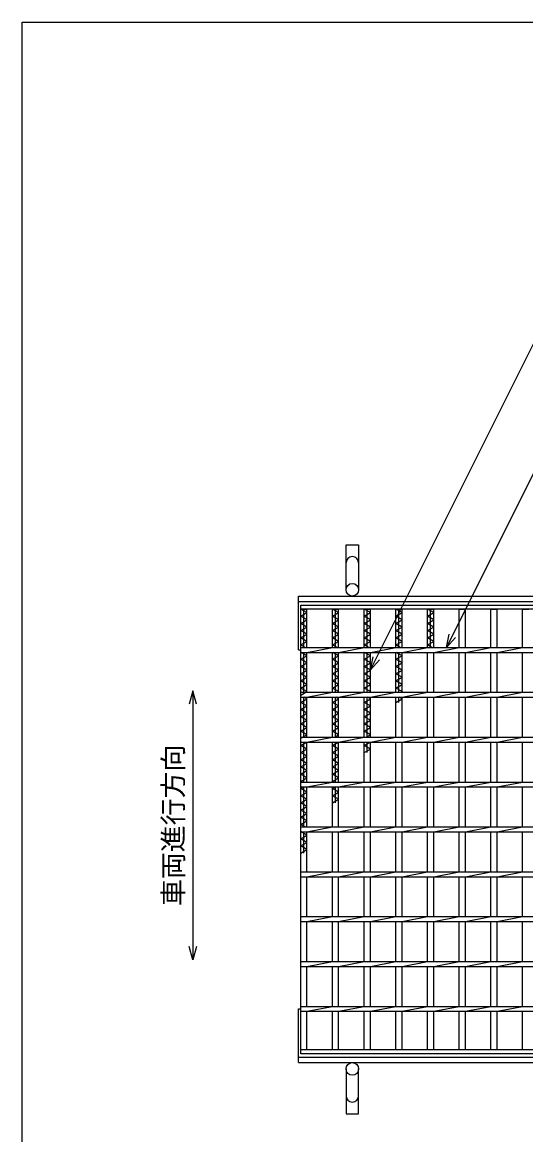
# Model space of a CAD drawing. Units: millimetres, scale not verified. Extents: x -1820 to 1731, y -1282 to 1054.
# Drawn here: x -1729 to -1168, y -186 to 1054 of the extents above; entities that cross this region are included whole.
import ezdxf
from ezdxf.enums import TextEntityAlignment as Align

# ---------------------------------------------------------------- set-up
doc = ezdxf.new("R2010")
doc.units = ezdxf.units.MM
doc.header["$LTSCALE"] = 10
for name, color, linetype, lineweight in [('0_2', 150, 'Continuous', 25), ('16', 3, 'Continuous', 25), ('19', 6, 'Continuous', 25), ('22', 4, 'Continuous', 25)]:
    doc.layers.add(name, color=color, linetype=linetype, lineweight=lineweight)
doc.styles.add('ベクトル', font='')
doc.styles.get('ベクトル').set_extended_font_data('ベクトル')

msp = doc.modelspace()

# ---------------------------------------------------------------- linework, layer by layer
at = {"layer": '0_2'}
for p, q in [((-1729, -1146.5), (-1729, 1053.5)), ((-1729, 1053.5), (1731, 1053.5))]:
    msp.add_line(p, q, dxfattribs=at)
at = {"layer": '16'}
for p, q in [((-1419, 404), (-424, 404)), ((-1419, 399.5), (-1419, 404)), ((-424, 399.5), (-1419, 399.5)), ((-1419, -91.5), (-1419, 399.5)), ((-1419, 399.5), (-1412, 399.5)), ((-1412, 395.5), (-1419, 399.5)), ((-1415.5, 356.75), (-1415.5, 399.5)), ((-1412, 356.75), (-1412, 399.5)), ((-1383.7, 356.75), (-1383.7, 399.5)), ((-1383.7, 399.5), (-1376.7, 399.5)), ((-1376.7, 395.5), (-1383.7, 399.5)), ((-1380.2, 356.75), (-1380.2, 399.5)), ((-1376.7, 356.75), (-1376.7, 399.5)), ((-1348.4, 356.75), (-1348.4, 399.5)), ((-1348.4, 399.5), (-1341.4, 399.5)), ((-1341.4, 395.5), (-1348.4, 399.5)), ((-1344.9, 356.75), (-1344.9, 399.5)), ((-1341.4, 356.75), (-1341.4, 399.5)), ((-1313.1, 356.75), (-1313.1, 399.5)), ((-1313.1, 399.5), (-1306.1, 399.5)), ((-1306.1, 395.5), (-1313.1, 399.5)), ((-1309.6, 356.75), (-1309.6, 399.5)), ((-1306.1, 356.75), (-1306.1, 399.5)), ((-1277.8, 356.75), (-1277.8, 399.5)), ((-1277.8, 399.5), (-1270.8, 399.5)), ((-1270.8, 395.5), (-1277.8, 399.5)), ((-1274.3, 356.75), (-1274.3, 399.5)), ((-1270.8, 356.75), (-1270.8, 399.5)), ((-1242.5, 356.75), (-1242.5, 399.5)), ((-1242.5, 399.5), (-1235.5, 399.5)), ((-1235.5, 356.75), (-1235.5, 399.5)), ((-1207.2, 356.75), (-1207.2, 399.5)), ((-1207.2, 399.5), (-1200.2, 399.5)), ((-1200.2, 356.75), (-1200.2, 399.5)), ((-1171.9, 356.75), (-1171.9, 399.5)), ((-1171.9, 399.5), (-1164.9, 399.5)), ((-1419, 391.5), (-1412, 395.5)), ((-1412, 387.5), (-1419, 391.5)), ((-1419, 383.5), (-1412, 387.5)), ((-1383.7, 391.5), (-1376.7, 395.5)), ((-1376.7, 387.5), (-1383.7, 391.5)), ((-1383.7, 383.5), (-1376.7, 387.5)), ((-1348.4, 391.5), (-1341.4, 395.5)), ((-1341.4, 387.5), (-1348.4, 391.5)), ((-1348.4, 383.5), (-1341.4, 387.5)), ((-1313.1, 391.5), (-1306.1, 395.5)), ((-1306.1, 387.5), (-1313.1, 391.5)), ((-1313.1, 383.5), (-1306.1, 387.5)), ((-1277.8, 391.5), (-1270.8, 395.5)), ((-1270.8, 387.5), (-1277.8, 391.5)), ((-1277.8, 383.5), (-1270.8, 387.5)), ((-1412, 379.5), (-1419, 383.5)), ((-1419, 375.5), (-1412, 379.5)), ((-1412, 371.5), (-1419, 375.5)), ((-1376.7, 379.5), (-1383.7, 383.5)), ((-1383.7, 375.5), (-1376.7, 379.5)), ((-1376.7, 371.5), (-1383.7, 375.5)), ((-1341.4, 379.5), (-1348.4, 383.5)), ((-1348.4, 375.5), (-1341.4, 379.5)), ((-1341.4, 371.5), (-1348.4, 375.5)), ((-1306.1, 379.5), (-1313.1, 383.5)), ((-1313.1, 375.5), (-1306.1, 379.5)), ((-1306.1, 371.5), (-1313.1, 375.5)), ((-1270.8, 379.5), (-1277.8, 383.5)), ((-1277.8, 375.5), (-1270.8, 379.5)), ((-1270.8, 371.5), (-1277.8, 375.5)), ((-1419, 367.5), (-1412, 371.5)), ((-1412, 363.5), (-1419, 367.5)), ((-1419, 359.5), (-1412, 363.5)), ((-1383.7, 367.5), (-1376.7, 371.5)), ((-1376.7, 363.5), (-1383.7, 367.5)), ((-1383.7, 359.5), (-1376.7, 363.5)), ((-1348.4, 367.5), (-1341.4, 371.5)), ((-1341.4, 363.5), (-1348.4, 367.5)), ((-1348.4, 359.5), (-1341.4, 363.5)), ((-1313.1, 367.5), (-1306.1, 371.5)), ((-1306.1, 363.5), (-1313.1, 367.5)), ((-1313.1, 359.5), (-1306.1, 363.5)), ((-1277.8, 367.5), (-1270.8, 371.5)), ((-1270.8, 363.5), (-1277.8, 367.5)), ((-1277.8, 359.5), (-1270.8, 363.5)), ((-1414.19, 356.75), (-1419, 359.5)), ((-1419, 356.75), (-424, 356.75)), ((-1419, 351.25), (-1419, 356.75)), ((-1419, 351.25), (-424, 351.25)), ((-1419, 343.5), (-1412, 347.5)), ((-1412, 347.5), (-1418.56, 351.25)), ((-1415.5, 306.75), (-1415.5, 351.25)), ((-1412, 351.25), (-1383.7, 356.75)), ((-1412, 306.75), (-1412, 351.25)), ((-1378.89, 356.75), (-1383.7, 359.5)), ((-1383.7, 306.75), (-1383.7, 351.25)), ((-1383.7, 343.5), (-1376.7, 347.5)), ((-1376.7, 347.5), (-1383.26, 351.25)), ((-1380.2, 306.75), (-1380.2, 351.25)), ((-1376.7, 351.25), (-1348.4, 356.75)), ((-1376.7, 306.75), (-1376.7, 351.25)), ((-1343.59, 356.75), (-1348.4, 359.5)), ((-1348.4, 306.75), (-1348.4, 351.25)), ((-1348.4, 343.5), (-1341.4, 347.5)), ((-1341.4, 347.5), (-1347.96, 351.25)), ((-1344.9, 306.75), (-1344.9, 351.25)), ((-1341.4, 351.25), (-1313.1, 356.75)), ((-1341.4, 306.75), (-1341.4, 351.25)), ((-1308.29, 356.75), (-1313.1, 359.5)), ((-1313.1, 306.75), (-1313.1, 351.25)), ((-1313.1, 343.5), (-1306.1, 347.5)), ((-1306.1, 347.5), (-1312.66, 351.25)), ((-1309.6, 306.75), (-1309.6, 351.25)), ((-1306.1, 351.25), (-1277.8, 356.75)), ((-1306.1, 306.75), (-1306.1, 351.25)), ((-1272.99, 356.75), (-1277.8, 359.5)), ((-1277.8, 306.75), (-1277.8, 351.25)), ((-1270.8, 351.25), (-1242.5, 356.75)), ((-1270.8, 306.75), (-1270.8, 351.25)), ((-1242.5, 306.75), (-1242.5, 351.25)), ((-1235.5, 351.25), (-1207.2, 356.75)), ((-1235.5, 306.75), (-1235.5, 351.25)), ((-1207.2, 306.75), (-1207.2, 351.25)), ((-1200.2, 351.25), (-1171.9, 356.75)), ((-1200.2, 306.75), (-1200.2, 351.25)), ((-1171.9, 306.75), (-1171.9, 351.25)), ((-1412, 339.5), (-1419, 343.5)), ((-1419, 335.5), (-1412, 339.5)), ((-1412, 331.5), (-1419, 335.5)), ((-1376.7, 339.5), (-1383.7, 343.5)), ((-1383.7, 335.5), (-1376.7, 339.5)), ((-1376.7, 331.5), (-1383.7, 335.5)), ((-1341.4, 339.5), (-1348.4, 343.5)), ((-1348.4, 335.5), (-1341.4, 339.5)), ((-1341.4, 331.5), (-1348.4, 335.5)), ((-1306.1, 339.5), (-1313.1, 343.5)), ((-1313.1, 335.5), (-1306.1, 339.5)), ((-1306.1, 331.5), (-1313.1, 335.5)), ((-1419, 327.5), (-1412, 331.5)), ((-1412, 323.5), (-1419, 327.5)), ((-1419, 319.5), (-1412, 323.5)), ((-1383.7, 327.5), (-1376.7, 331.5)), ((-1376.7, 323.5), (-1383.7, 327.5)), ((-1383.7, 319.5), (-1376.7, 323.5)), ((-1348.4, 327.5), (-1341.4, 331.5)), ((-1341.4, 323.5), (-1348.4, 327.5)), ((-1348.4, 319.5), (-1341.4, 323.5)), ((-1313.1, 327.5), (-1306.1, 331.5)), ((-1306.1, 323.5), (-1313.1, 327.5)), ((-1313.1, 319.5), (-1306.1, 323.5)), ((-1412, 315.5), (-1419, 319.5)), ((-1419, 311.5), (-1412, 315.5)), ((-1412, 307.5), (-1419, 311.5)), ((-1376.7, 315.5), (-1383.7, 319.5)), ((-1383.7, 311.5), (-1376.7, 315.5)), ((-1376.7, 307.5), (-1383.7, 311.5)), ((-1341.4, 315.5), (-1348.4, 319.5)), ((-1348.4, 311.5), (-1341.4, 315.5)), ((-1341.4, 307.5), (-1348.4, 311.5)), ((-1306.1, 315.5), (-1313.1, 319.5)), ((-1313.1, 311.5), (-1306.1, 315.5)), ((-1306.1, 307.5), (-1313.1, 311.5)), ((-1419, 303.5), (-1412, 307.5)), ((-1419, 306.75), (-424, 306.75)), ((-1419, 301.25), (-1419, 306.75)), ((-1419, 301.25), (-424, 301.25)), ((-1419, 295.5), (-1412, 299.5)), ((-1415.5, 256.75), (-1415.5, 301.25)), ((-1412, 299.5), (-1415.06, 301.25)), ((-1412, 301.25), (-1383.7, 306.75)), ((-1412, 256.75), (-1412, 301.25)), ((-1383.7, 256.75), (-1383.7, 301.25)), ((-1383.7, 295.5), (-1376.7, 299.5)), ((-1380.2, 256.75), (-1380.2, 301.25)), ((-1376.7, 299.5), (-1379.76, 301.25)), ((-1378.01, 306.75), (-1376.7, 307.5)), ((-1376.7, 301.25), (-1348.4, 306.75)), ((-1376.7, 256.75), (-1376.7, 301.25)), ((-1348.4, 256.75), (-1348.4, 301.25)), ((-1348.4, 295.5), (-1341.4, 299.5)), ((-1344.9, 256.75), (-1344.9, 301.25)), ((-1341.4, 299.5), (-1344.46, 301.25)), ((-1342.71, 306.75), (-1341.4, 307.5)), ((-1341.4, 301.25), (-1313.1, 306.75)), ((-1341.4, 256.75), (-1341.4, 301.25)), ((-1313.1, 256.75), (-1313.1, 301.25)), ((-1313.1, 295.5), (-1306.1, 299.5)), ((-1309.6, 295.5), (-1309.6, 301.25)), ((-1306.1, 299.5), (-1309.16, 301.25)), ((-1307.41, 306.75), (-1306.1, 307.5)), ((-1306.1, 301.25), (-1277.8, 306.75)), ((-1306.1, 256.75), (-1306.1, 301.25)), ((-1277.8, 256.75), (-1277.8, 301.25)), ((-1270.8, 301.25), (-1242.5, 306.75)), ((-1270.8, 256.75), (-1270.8, 301.25)), ((-1242.5, 256.75), (-1242.5, 301.25)), ((-1235.5, 301.25), (-1207.2, 306.75)), ((-1235.5, 256.75), (-1235.5, 301.25)), ((-1207.2, 256.75), (-1207.2, 301.25)), ((-1200.2, 301.25), (-1171.9, 306.75)), ((-1200.2, 256.75), (-1200.2, 301.25)), ((-1171.9, 256.75), (-1171.9, 301.25)), ((-1412, 291.5), (-1419, 295.5)), ((-1419, 287.5), (-1412, 291.5)), ((-1412, 283.5), (-1419, 287.5)), ((-1376.7, 291.5), (-1383.7, 295.5)), ((-1383.7, 287.5), (-1376.7, 291.5)), ((-1376.7, 283.5), (-1383.7, 287.5)), ((-1341.4, 291.5), (-1348.4, 295.5)), ((-1348.4, 287.5), (-1341.4, 291.5)), ((-1341.4, 283.5), (-1348.4, 287.5)), ((-1419, 279.5), (-1412, 283.5)), ((-1412, 275.5), (-1419, 279.5)), ((-1419, 271.5), (-1412, 275.5)), ((-1383.7, 279.5), (-1376.7, 283.5)), ((-1376.7, 275.5), (-1383.7, 279.5)), ((-1383.7, 271.5), (-1376.7, 275.5)), ((-1348.4, 279.5), (-1341.4, 283.5)), ((-1341.4, 275.5), (-1348.4, 279.5)), ((-1348.4, 271.5), (-1341.4, 275.5)), ((-1412, 267.5), (-1419, 271.5)), ((-1419, 263.5), (-1412, 267.5)), ((-1412, 259.5), (-1419, 263.5)), ((-1376.7, 267.5), (-1383.7, 271.5)), ((-1383.7, 263.5), (-1376.7, 267.5)), ((-1376.7, 259.5), (-1383.7, 263.5)), ((-1341.4, 267.5), (-1348.4, 271.5)), ((-1348.4, 263.5), (-1341.4, 267.5)), ((-1341.4, 259.5), (-1348.4, 263.5)), ((-1419, 255.5), (-1412, 259.5)), ((-1419, 256.75), (-424, 256.75)), ((-1419, 251.25), (-1419, 256.75)), ((-1419, 251.25), (-424, 251.25)), ((-1419, 247.5), (-1412.44, 251.25)), ((-1415.5, 206.75), (-1415.5, 251.25)), ((-1412, 251.25), (-1383.7, 256.75)), ((-1412, 206.75), (-1412, 251.25)), ((-1383.7, 206.75), (-1383.7, 251.25)), ((-1383.7, 247.5), (-1377.14, 251.25)), ((-1381.51, 256.75), (-1376.7, 259.5)), ((-1380.2, 206.75), (-1380.2, 251.25)), ((-1376.7, 251.25), (-1348.4, 256.75)), ((-1376.7, 206.75), (-1376.7, 251.25)), ((-1348.4, 206.75), (-1348.4, 251.25)), ((-1348.4, 247.5), (-1341.84, 251.25)), ((-1346.21, 256.75), (-1341.4, 259.5)), ((-1344.9, 239.5), (-1344.9, 251.25)), ((-1341.4, 251.25), (-1313.1, 256.75)), ((-1341.4, 206.75), (-1341.4, 251.25)), ((-1313.1, 206.75), (-1313.1, 251.25)), ((-1306.1, 251.25), (-1277.8, 256.75)), ((-1306.1, 206.75), (-1306.1, 251.25)), ((-1277.8, 206.75), (-1277.8, 251.25)), ((-1270.8, 251.25), (-1242.5, 256.75)), ((-1270.8, 206.75), (-1270.8, 251.25)), ((-1242.5, 206.75), (-1242.5, 251.25)), ((-1235.5, 251.25), (-1207.2, 256.75)), ((-1235.5, 206.75), (-1235.5, 251.25)), ((-1207.2, 206.75), (-1207.2, 251.25)), ((-1200.2, 251.25), (-1171.9, 256.75)), ((-1200.2, 206.75), (-1200.2, 251.25)), ((-1171.9, 206.75), (-1171.9, 251.25)), ((-1412, 243.5), (-1419, 247.5)), ((-1419, 239.5), (-1412, 243.5)), ((-1412, 235.5), (-1419, 239.5)), ((-1376.7, 243.5), (-1383.7, 247.5)), ((-1383.7, 239.5), (-1376.7, 243.5)), ((-1376.7, 235.5), (-1383.7, 239.5)), ((-1341.4, 243.5), (-1348.4, 247.5)), ((-1348.4, 239.5), (-1341.4, 243.5)), ((-1419, 231.5), (-1412, 235.5)), ((-1412, 227.5), (-1419, 231.5)), ((-1419, 223.5), (-1412, 227.5)), ((-1412, 219.5), (-1419, 223.5)), ((-1383.7, 231.5), (-1376.7, 235.5)), ((-1376.7, 227.5), (-1383.7, 231.5)), ((-1383.7, 223.5), (-1376.7, 227.5)), ((-1376.7, 219.5), (-1383.7, 223.5)), ((-1419, 215.5), (-1412, 219.5)), ((-1412, 211.5), (-1419, 215.5)), ((-1419, 207.5), (-1412, 211.5)), ((-1383.7, 215.5), (-1376.7, 219.5)), ((-1376.7, 211.5), (-1383.7, 215.5)), ((-1383.7, 207.5), (-1376.7, 211.5)), ((-1417.69, 206.75), (-1419, 207.5)), ((-1419, 206.75), (-424, 206.75)), ((-1419, 201.25), (-1419, 206.75)), ((-1419, 201.25), (-424, 201.25)), ((-1419, 199.5), (-1415.94, 201.25)), ((-1412, 195.5), (-1419, 199.5)), ((-1415.5, 156.75), (-1415.5, 201.25)), ((-1412, 201.25), (-1383.7, 206.75)), ((-1412, 156.75), (-1412, 201.25)), ((-1382.39, 206.75), (-1383.7, 207.5)), ((-1383.7, 156.75), (-1383.7, 201.25)), ((-1383.7, 199.5), (-1380.64, 201.25)), ((-1376.7, 195.5), (-1383.7, 199.5)), ((-1380.2, 183.5), (-1380.2, 201.25)), ((-1376.7, 201.25), (-1348.4, 206.75)), ((-1376.7, 156.75), (-1376.7, 201.25)), ((-1348.4, 156.75), (-1348.4, 201.25)), ((-1341.4, 201.25), (-1313.1, 206.75)), ((-1341.4, 156.75), (-1341.4, 201.25)), ((-1313.1, 156.75), (-1313.1, 201.25)), ((-1306.1, 201.25), (-1277.8, 206.75)), ((-1306.1, 156.75), (-1306.1, 201.25)), ((-1277.8, 156.75), (-1277.8, 201.25)), ((-1270.8, 201.25), (-1242.5, 206.75)), ((-1270.8, 156.75), (-1270.8, 201.25)), ((-1242.5, 156.75), (-1242.5, 201.25)), ((-1235.5, 201.25), (-1207.2, 206.75)), ((-1235.5, 156.75), (-1235.5, 201.25)), ((-1207.2, 156.75), (-1207.2, 201.25)), ((-1200.2, 201.25), (-1171.9, 206.75)), ((-1200.2, 156.75), (-1200.2, 201.25)), ((-1171.9, 156.75), (-1171.9, 201.25)), ((-1419, 191.5), (-1412, 195.5)), ((-1412, 187.5), (-1419, 191.5)), ((-1419, 183.5), (-1412, 187.5)), ((-1383.7, 191.5), (-1376.7, 195.5)), ((-1376.7, 187.5), (-1383.7, 191.5)), ((-1383.7, 183.5), (-1376.7, 187.5)), ((-1412, 179.5), (-1419, 183.5)), ((-1419, 175.5), (-1412, 179.5)), ((-1412, 171.5), (-1419, 175.5)), ((-1419, 167.5), (-1412, 171.5)), ((-1412, 163.5), (-1419, 167.5)), ((-1419, 159.5), (-1412, 163.5)), ((-1414.19, 156.75), (-1419, 159.5)), ((-1419, 156.75), (-424, 156.75)), ((-1419, 151.25), (-1419, 156.75)), ((-1419, 151.25), (-424, 151.25)), ((-1412, 147.5), (-1418.56, 151.25)), ((-1415.5, 127.5), (-1415.5, 151.25)), ((-1412, 151.25), (-1383.7, 156.75)), ((-1412, 106.75), (-1412, 151.25)), ((-1383.7, 106.75), (-1383.7, 151.25)), ((-1376.7, 151.25), (-1348.4, 156.75)), ((-1376.7, 106.75), (-1376.7, 151.25)), ((-1348.4, 106.75), (-1348.4, 151.25)), ((-1341.4, 151.25), (-1313.1, 156.75)), ((-1341.4, 106.75), (-1341.4, 151.25)), ((-1313.1, 106.75), (-1313.1, 151.25)), ((-1306.1, 151.25), (-1277.8, 156.75)), ((-1306.1, 106.75), (-1306.1, 151.25)), ((-1277.8, 106.75), (-1277.8, 151.25)), ((-1270.8, 151.25), (-1242.5, 156.75)), ((-1270.8, 106.75), (-1270.8, 151.25)), ((-1242.5, 106.75), (-1242.5, 151.25)), ((-1235.5, 151.25), (-1207.2, 156.75)), ((-1235.5, 106.75), (-1235.5, 151.25)), ((-1207.2, 106.75), (-1207.2, 151.25)), ((-1200.2, 151.25), (-1171.9, 156.75)), ((-1200.2, 106.75), (-1200.2, 151.25)), ((-1171.9, 106.75), (-1171.9, 151.25)), ((-1419, 143.5), (-1412, 147.5)), ((-1412, 139.5), (-1419, 143.5)), ((-1419, 135.5), (-1412, 139.5)), ((-1412, 131.5), (-1419, 135.5)), ((-1419, 127.5), (-1412, 131.5)), ((-1419, 106.75), (-424, 106.75)), ((-1419, 101.25), (-1419, 106.75)), ((-1419, 101.25), (-424, 101.25)), ((-1412, 101.25), (-1383.7, 106.75)), ((-1412, 56.75), (-1412, 101.25)), ((-1383.7, 56.75), (-1383.7, 101.25)), ((-1376.7, 101.25), (-1348.4, 106.75)), ((-1376.7, 56.75), (-1376.7, 101.25)), ((-1348.4, 56.75), (-1348.4, 101.25)), ((-1341.4, 101.25), (-1313.1, 106.75)), ((-1341.4, 56.75), (-1341.4, 101.25)), ((-1313.1, 56.75), (-1313.1, 101.25)), ((-1306.1, 101.25), (-1277.8, 106.75)), ((-1306.1, 56.75), (-1306.1, 101.25)), ((-1277.8, 56.75), (-1277.8, 101.25)), ((-1270.8, 101.25), (-1242.5, 106.75)), ((-1270.8, 56.75), (-1270.8, 101.25)), ((-1242.5, 56.75), (-1242.5, 101.25)), ((-1235.5, 101.25), (-1207.2, 106.75)), ((-1235.5, 56.75), (-1235.5, 101.25)), ((-1207.2, 56.75), (-1207.2, 101.25)), ((-1200.2, 101.25), (-1171.9, 106.75)), ((-1200.2, 56.75), (-1200.2, 101.25)), ((-1171.9, 56.75), (-1171.9, 101.25)), ((-1419, 56.75), (-424, 56.75)), ((-1419, 51.25), (-1419, 56.75)), ((-1419, 51.25), (-424, 51.25)), ((-1412, 51.25), (-1383.7, 56.75)), ((-1412, 6.75), (-1412, 51.25)), ((-1383.7, 6.75), (-1383.7, 51.25)), ((-1376.7, 51.25), (-1348.4, 56.75)), ((-1376.7, 6.75), (-1376.7, 51.25)), ((-1348.4, 6.75), (-1348.4, 51.25)), ((-1341.4, 51.25), (-1313.1, 56.75)), ((-1341.4, 6.75), (-1341.4, 51.25)), ((-1313.1, 6.75), (-1313.1, 51.25)), ((-1306.1, 51.25), (-1277.8, 56.75)), ((-1306.1, 6.75), (-1306.1, 51.25)), ((-1277.8, 6.75), (-1277.8, 51.25)), ((-1270.8, 51.25), (-1242.5, 56.75)), ((-1270.8, 6.75), (-1270.8, 51.25)), ((-1242.5, 6.75), (-1242.5, 51.25)), ((-1235.5, 51.25), (-1207.2, 56.75)), ((-1235.5, 6.75), (-1235.5, 51.25)), ((-1207.2, 6.75), (-1207.2, 51.25)), ((-1200.2, 51.25), (-1171.9, 56.75)), ((-1200.2, 6.75), (-1200.2, 51.25)), ((-1171.9, 6.75), (-1171.9, 51.25)), ((-1419, 6.75), (-424, 6.75)), ((-1419, 1.25), (-1419, 6.75)), ((-1419, 1.25), (-424, 1.25)), ((-1412, 1.25), (-1383.7, 6.75)), ((-1412, -43.25), (-1412, 1.25)), ((-1383.7, -43.25), (-1383.7, 1.25)), ((-1376.7, 1.25), (-1348.4, 6.75)), ((-1376.7, -43.25), (-1376.7, 1.25)), ((-1348.4, -43.25), (-1348.4, 1.25)), ((-1341.4, 1.25), (-1313.1, 6.75)), ((-1341.4, -43.25), (-1341.4, 1.25)), ((-1313.1, -43.25), (-1313.1, 1.25)), ((-1306.1, 1.25), (-1277.8, 6.75)), ((-1306.1, -43.25), (-1306.1, 1.25)), ((-1277.8, -43.25), (-1277.8, 1.25)), ((-1270.8, 1.25), (-1242.5, 6.75)), ((-1270.8, -43.25), (-1270.8, 1.25)), ((-1242.5, -43.25), (-1242.5, 1.25)), ((-1235.5, 1.25), (-1207.2, 6.75)), ((-1235.5, -43.25), (-1235.5, 1.25)), ((-1207.2, -43.25), (-1207.2, 1.25)), ((-1200.2, 1.25), (-1171.9, 6.75)), ((-1200.2, -43.25), (-1200.2, 1.25)), ((-1171.9, -43.25), (-1171.9, 1.25)), ((-1419, -43.25), (-424, -43.25)), ((-1419, -48.75), (-1419, -43.25)), ((-1419, -48.75), (-424, -48.75)), ((-1412, -48.75), (-1383.7, -43.25)), ((-1412, -91.5), (-1412, -48.75)), ((-1383.7, -91.5), (-1383.7, -48.75)), ((-1376.7, -48.75), (-1348.4, -43.25)), ((-1376.7, -91.5), (-1376.7, -48.75)), ((-1348.4, -91.5), (-1348.4, -48.75)), ((-1341.4, -48.75), (-1313.1, -43.25)), ((-1341.4, -91.5), (-1341.4, -48.75)), ((-1313.1, -91.5), (-1313.1, -48.75)), ((-1306.1, -48.75), (-1277.8, -43.25)), ((-1306.1, -91.5), (-1306.1, -48.75)), ((-1277.8, -91.5), (-1277.8, -48.75)), ((-1270.8, -48.75), (-1242.5, -43.25)), ((-1270.8, -91.5), (-1270.8, -48.75)), ((-1242.5, -91.5), (-1242.5, -48.75)), ((-1235.5, -48.75), (-1207.2, -43.25)), ((-1235.5, -91.5), (-1235.5, -48.75)), ((-1207.2, -91.5), (-1207.2, -48.75)), ((-1200.2, -48.75), (-1171.9, -43.25)), ((-1200.2, -91.5), (-1200.2, -48.75)), ((-1171.9, -91.5), (-1171.9, -48.75)), ((-1419, -91.5), (-424, -91.5)), ((-1419, -96), (-1419, -91.5)), ((-1419, -91.5), (-1412, -91.5)), ((-424, -96), (-1419, -96)), ((-1383.7, -91.5), (-1376.7, -91.5)), ((-1348.4, -91.5), (-1341.4, -91.5)), ((-1313.1, -91.5), (-1306.1, -91.5)), ((-1277.8, -91.5), (-1270.8, -91.5)), ((-1242.5, -91.5), (-1235.5, -91.5)), ((-1207.2, -91.5), (-1200.2, -91.5)), ((-1171.9, -91.5), (-1164.9, -91.5))]:
    msp.add_line(p, q, dxfattribs=at)
at = {"layer": '19'}
for p, q in [((-1368.5, 421), (-1368.5, 471)), ((-1368.5, 471), (-1354.5, 471)), ((-1354.5, 471), (-1354.5, 421)), ((-1421.5, 414), (-421.5, 414)), ((-1421.5, 354), (-1421.5, 414)), ((-1421.5, 408), (-421.5, 408)), ((-1421.5, 354), (-1419, 354)), ((-1421.5, -106), (-1421.5, -46)), ((-1421.5, -46), (-1419, -46)), ((-1421.5, -100), (-421.5, -100)), ((-1421.5, -106), (-421.5, -106)), ((-1368.5, -113), (-1368.5, -163)), ((-1354.5, -163), (-1354.5, -113)), ((-1368.5, -163), (-1354.5, -163))]:
    msp.add_line(p, q, dxfattribs=at)
for centre in [(-1361.5, 421), (-1361.5, -113)]:
    msp.add_circle(centre, 7, dxfattribs=at)
for centre, start, end in [((-1361.5, 451), 0, 180), ((-1361.5, -143), 180, 0)]:
    msp.add_arc(centre, 7, start, end, dxfattribs=at)
at = {"layer": '22'}
for p, q in [((-1341.4, 331.75), (-1158.9, 696.75)), ((-1256.65, 356.75), (-1110.28, 649.5)), ((-1256.65, 356.75), (-1253.65, 371.35)), ((-1256.65, 356.75), (-1246.65, 367.75)), ((-1341.4, 331.75), (-1338.4, 346.35)), ((-1341.4, 331.75), (-1331.4, 342.75)), ((-1539, 308.5), (-1543, 293.5)), ((-1535, 293.5), (-1539, 308.5)), ((-1539, 308.5), (-1539, 8.5)), ((-1539, 8.5), (-1543, 23.5)), ((-1535, 23.5), (-1539, 8.5))]:
    msp.add_line(p, q, dxfattribs=at)

# ---------------------------------------------------------------- texts
at = {"layer": '22', "color": 2, "style": 'ベクトル'}
msp.add_text('車両進行方向', height=21.99, rotation=90, dxfattribs=at).set_placement((-1561, 68.5), align=Align.MIDDLE_LEFT)

doc.saveas('drawing.dxf')
